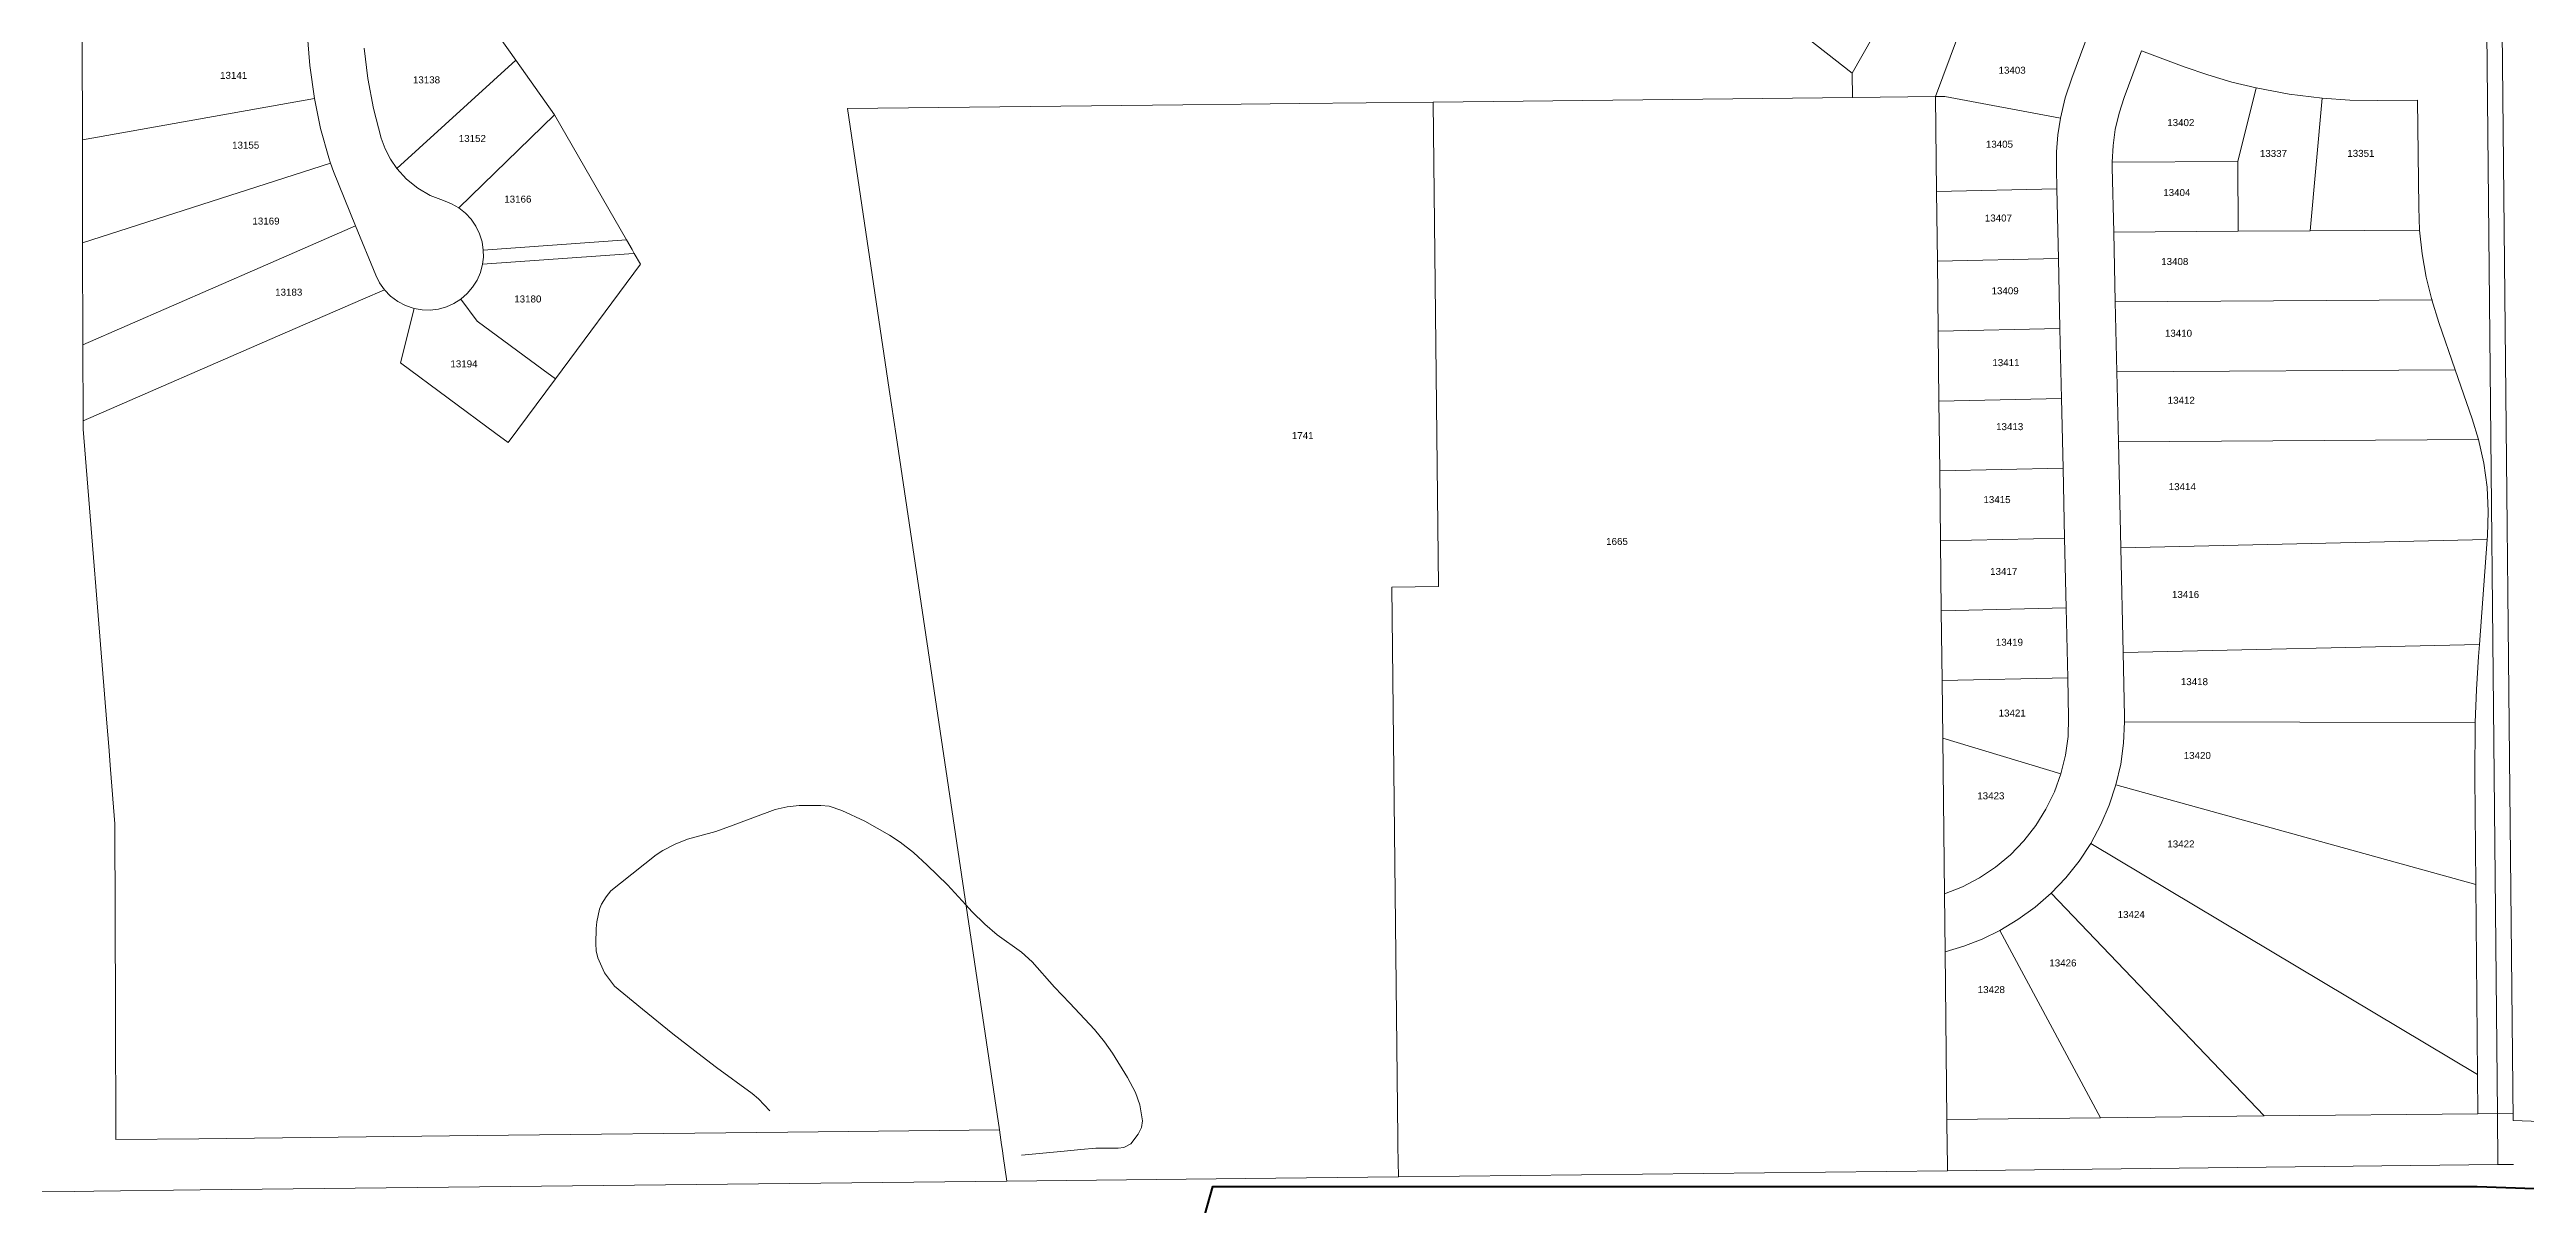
# Model space of a CAD drawing. Header units: feet. Extents: x 865220 to 2866543, y -2240498 to 973965.
# Drawn here: x 2856973 to 2859631, y 968645 to 969886 of the extents above; entities that cross this region are included whole.
import ezdxf
from ezdxf.enums import TextEntityAlignment as Align

# ---------------------------------------------------------------- set-up
doc = ezdxf.new("R2010")
doc.units = ezdxf.units.FT
doc.header["$LTSCALE"] = 0.015
doc.header["$MEASUREMENT"] = 0
doc.layers.add('Dakota County Addresses', color=7, linetype='Continuous')
doc.layers.add('Dakota County Parcels', color=7, linetype='Continuous')
doc.layers.add('WORK BOUNDARY', color=110, linetype='Continuous', lineweight=40)
doc.styles.add('Dimensions 100', font='arial.ttf')

# ---------------------------------------------------------------- blocks, each defined once
blk = doc.blocks.new('ACMAP_ANN_TEMPLATE_Dakota County Addresses')
at = {"layer": 'Dakota County Addresses', "style": 'Dimensions 100'}
blk.add_attdef('DakotaCountyAddress', text='', height=50, dxfattribs=at).set_placement((0, 0), align=Align.CENTER)

msp = doc.modelspace()

# ---------------------------------------------------------------- linework, layer by layer
at = {"layer": 'Dakota County Parcels', "lineweight": 5, "ltscale": 100}
for p, q in [((2859616.5, 968736.3), (2859591.1, 971302.6)), ((2859599.9, 968744), (2859581.6, 970595.7)), ((2858974.2, 969977.9), (2858907.6, 969860.5)), ((2858997, 969835.3), (2859039.8, 969950.4)), ((2858823.9, 969926), (2858907.6, 969860.5)), ((2857456.2, 969899.2), (2857473.6, 969874.5)), ((2859143, 969855.2), (2859161.6, 969905.2)), ((2857008.5, 969894.5), (2857008.7, 969788.9)), ((2857346.1, 969758), (2857473.6, 969874.5)), ((2857473.6, 969874.5), (2857515.2, 969815.6)), ((2859199.2, 969834.3), (2859217.8, 969884.3)), ((2859217.8, 969884.3), (2859263.6, 969867.3)), ((2858907.6, 969860.5), (2858907.8, 969834.3)), ((2859321.2, 969765.7), (2859341, 969844.5)), ((2857008.7, 969788.9), (2857257.6, 969833.1)), ((2858907.8, 969834.3), (2858997, 969835.3)), ((2858997, 969835.3), (2859006.9, 969835.4)), ((2858997, 969835.3), (2858998.1, 969733.5)), ((2859006.9, 969835.4), (2859131, 969812.1)), ((2859398.7, 969691.1), (2859411.9, 969833.5)), ((2859471.3, 969831), (2859514.2, 969831.4)), ((2859514.2, 969831.4), (2859515.3, 969716.2)), ((2857412.5, 969715.9), (2857515.2, 969815.6)), ((2857515.2, 969815.6), (2857592.5, 969681.4)), ((2857008.7, 969788.9), (2857009, 969678.3)), ((2857009, 969678.3), (2857274.9, 969763.7)), ((2857273, 969769.5), (2857274.9, 969763.7)), ((2857274.9, 969763.7), (2857278.2, 969754.8)), ((2859186.5, 969764.8), (2859321.2, 969765.7)), ((2859186.5, 969764.8), (2859186.6, 969759.1)), ((2859321.2, 969765.7), (2859321.7, 969690.7)), ((2857278.2, 969754.8), (2857301.9, 969696.4)), ((2859127.1, 969736.4), (2859126.6, 969757.7)), ((2859188.1, 969689.9), (2859186.6, 969759.1)), ((2858998.1, 969733.5), (2859127.1, 969736.4)), ((2858998.1, 969733.5), (2858999, 969658.5)), ((2859128.7, 969661.4), (2859127.1, 969736.4)), ((2859515.3, 969716.2), (2859516.3, 969691.9)), ((2857301.9, 969696.4), (2857323.4, 969643.5)), ((2859188.1, 969689.9), (2859321.7, 969690.7)), ((2859189.8, 969614.9), (2859188.1, 969689.9)), ((2859321.7, 969690.7), (2859398.7, 969691.1)), ((2859398.7, 969691.1), (2859516.3, 969691.9)), ((2857009, 969678.3), (2857009.3, 969568.8)), ((2857592.5, 969681.4), (2857438.8, 969670.4)), ((2857600.8, 969667), (2857607.4, 969655.5)), ((2858999, 969658.5), (2859128.7, 969661.4)), ((2858999, 969658.5), (2858999.8, 969583.5)), ((2859130.4, 969586.4), (2859128.7, 969661.4)), ((2857607.4, 969655.5), (2857516.3, 969532.3)), ((2857350, 969549.6), (2857364.5, 969607.9)), ((2857432.4, 969594.4), (2857414.8, 969618)), ((2859189.8, 969614.9), (2859529.3, 969617)), ((2859191.5, 969539.9), (2859189.8, 969614.9)), ((2859529.3, 969617), (2859530.3, 969617)), ((2859529.3, 969617), (2859536.8, 969592.8)), ((2858999.8, 969583.5), (2859130.4, 969586.4)), ((2858999.8, 969583.5), (2859000.6, 969508.5)), ((2859132.1, 969511.4), (2859130.4, 969586.4)), ((2859536.8, 969592.8), (2859554.4, 969542.1)), ((2857009.3, 969568.8), (2857009.5, 969487.1)), ((2857516.3, 969532.3), (2857465.7, 969464)), ((2859191.5, 969539.9), (2859554.4, 969542.1)), ((2859193.1, 969464.9), (2859191.5, 969539.9)), ((2859554.4, 969542.1), (2859572.7, 969489.5)), ((2859000.6, 969508.5), (2859132.1, 969511.4)), ((2859000.6, 969508.5), (2859001.4, 969433.5)), ((2859133.8, 969436.5), (2859132.1, 969511.4)), ((2857009.5, 969487.1), (2857009.6, 969478.5)), ((2859579.5, 969467.3), (2859572.7, 969489.5)), ((2859193.1, 969464.9), (2859579.5, 969467.3)), ((2859195.7, 969351), (2859193.1, 969464.9)), ((2859001.4, 969433.5), (2859133.8, 969436.5)), ((2859001.4, 969433.5), (2859002.3, 969358.5)), ((2859135.4, 969361.5), (2859133.8, 969436.5)), ((2859002.3, 969358.5), (2859135.4, 969361.5)), ((2859002.3, 969358.5), (2859003.1, 969283.5)), ((2859137.1, 969286.5), (2859135.4, 969361.5)), ((2859588.8, 969359.8), (2859195.7, 969351)), ((2859198.2, 969238.6), (2859195.7, 969351)), ((2859580.5, 969247.1), (2859588.8, 969359.8)), ((2859588.8, 969359.8), (2859589.1, 969363.8)), ((2858413.6, 969308.9), (2858463.6, 969309.4)), ((2858420.1, 968717.5), (2858413.6, 969308.9)), ((2859003.1, 969283.5), (2859137.1, 969286.5)), ((2859138.8, 969211.5), (2859137.1, 969286.5)), ((2859003.1, 969283.5), (2859003.9, 969208.5)), ((2859580.5, 969247.1), (2859198.2, 969238.6)), ((2859199.7, 969170.4), (2859198.2, 969238.6)), ((2859579.5, 969234.5), (2859580.5, 969247.1)), ((2859003.9, 969208.5), (2859138.8, 969211.5)), ((2859003.9, 969208.5), (2859004.6, 969146.7)), ((2859139.7, 969169), (2859138.8, 969211.5)), ((2859199.8, 969164.2), (2859199.7, 969170.4)), ((2859575.9, 969163.6), (2859199.8, 969164.2)), ((2859575.9, 969163.6), (2859575.4, 969105.4)), ((2859004.6, 969146.7), (2859006.5, 968979.7)), ((2859004.6, 969146.7), (2859131.5, 969108.5)), ((2859576.5, 968989.5), (2859575.4, 969105.4)), ((2857764.8, 969073.1), (2857752.1, 969070)), ((2857777.9, 969074.4), (2857764.8, 969073.1)), ((2857800.9, 969074.6), (2857777.9, 969074.4)), ((2857810, 969073.7), (2857800.9, 969074.6)), ((2857823.4, 969069), (2857810, 969073.7)), ((2859576.5, 968989.5), (2859190.5, 969096.6)), ((2857688.4, 969046.7), (2857658.1, 969038.3)), ((2857706.9, 969053.4), (2857688.4, 969046.7)), ((2857752.1, 969070), (2857706.9, 969053.4)), ((2857848.1, 969057.6), (2857823.4, 969069)), ((2857874.6, 969042.7), (2857848.1, 969057.6)), ((2857624.3, 969021.6), (2857586, 968991.2)), ((2857631.3, 969026.1), (2857624.3, 969021.6)), ((2857644.7, 969033.1), (2857631.3, 969026.1)), ((2857658.1, 969038.3), (2857644.7, 969033.1)), ((2857886.2, 969035.2), (2857874.6, 969042.7)), ((2857900.4, 969024.1), (2857886.2, 969035.2)), ((2857915.2, 969010.4), (2857900.4, 969024.1)), ((2859578.5, 968785.6), (2859163.6, 969033.8)), ((2857936.8, 968989.3), (2857915.2, 969010.4)), ((2857565.7, 968968.5), (2857563.6, 968963.2)), ((2857570.5, 968976.4), (2857565.7, 968968.5)), ((2857575.8, 968982.8), (2857570.5, 968976.4)), ((2857586, 968991.2), (2857575.8, 968982.8)), ((2859349.7, 968741.2), (2859121, 968980.4)), ((2859578.5, 968785.6), (2859576.5, 968989.5)), ((2857559.8, 968942.3), (2857559.5, 968926.5)), ((2857560.7, 968949.6), (2857559.8, 968942.3)), ((2857563.6, 968963.2), (2857560.7, 968949.6)), ((2857976.8, 968947.2), (2857963.5, 968960.2)), ((2857990.2, 968935.8), (2857976.8, 968947.2)), ((2859174.1, 968739.3), (2859065.8, 968940.2)), ((2857559.5, 968926.5), (2857560.1, 968918.5)), ((2857560.1, 968918.5), (2857561.7, 968910.8)), ((2858016.3, 968917.2), (2857990.2, 968935.8)), ((2858027.7, 968906.6), (2858016.3, 968917.2)), ((2859007.1, 968917.5), (2859009.1, 968737.4)), ((2857561.7, 968910.8), (2857568.8, 968894.7)), ((2857568.8, 968894.7), (2857579.7, 968880.7)), ((2858051.6, 968879.5), (2858027.7, 968906.6)), ((2857579.7, 968880.7), (2857609.7, 968855.8)), ((2858068.2, 968862.2), (2858051.6, 968879.5)), ((2858094.6, 968834.2), (2858068.2, 968862.2)), ((2857609.7, 968855.8), (2857642.1, 968829.5)), ((2858105.4, 968820.8), (2858094.6, 968834.2)), ((2857642.1, 968829.5), (2857673.7, 968805)), ((2858113.9, 968808.6), (2858105.4, 968820.8)), ((2858129.9, 968782.6), (2858113.9, 968808.6)), ((2857673.7, 968805), (2857688.9, 968793.1)), ((2857688.9, 968793.1), (2857727.3, 968765.5)), ((2858138.5, 968766.3), (2858129.9, 968782.6)), ((2859578.9, 968743.7), (2859578.5, 968785.6)), ((2857727.3, 968765.5), (2857734, 968759.5)), ((2857734, 968759.5), (2857746.1, 968746.7)), ((2858143.1, 968753.1), (2858138.5, 968766.3)), ((2858141.6, 968721.8), (2858145.1, 968728.7)), ((2858146, 968736.1), (2858143.1, 968753.1)), ((2858145.1, 968728.7), (2858146, 968736.1)), ((2859009.1, 968737.4), (2859174.1, 968739.3)), ((2859009.1, 968737.5), (2859009.2, 968728.2)), ((2859174.1, 968739.3), (2859349.7, 968741.2)), ((2859349.7, 968741.2), (2859578.9, 968743.7)), ((2859578.9, 968743.7), (2859599.9, 968744)), ((2859599.9, 968744), (2859616.4, 968744.2)), ((2859599.9, 968744), (2859600.4, 968689)), ((2857992.5, 968726.3), (2857994.9, 968710.3)), ((2858016.3, 968699.2), (2858061.9, 968703.5)), ((2858096, 968706.7), (2858120, 968706.5)), ((2858120, 968706.5), (2858126.2, 968707.5)), ((2858126.2, 968707.5), (2858133.6, 968711.5)), ((2858133.6, 968711.5), (2858141.6, 968721.8)), ((2858420.6, 968676), (2859009.7, 968682.5)), ((2859009.7, 968682.5), (2859600.4, 968689)), ((2859600.4, 968689), (2859617, 968689.2))]:
    msp.add_line(p, q, dxfattribs=at)
for points in [[(2857249.9, 969904.2), (2857252.6, 969868.5), (2857257.6, 969833.1)], [(2857311, 969887.3), (2857314.9, 969854.7), (2857321, 969822.4), (2857329.3, 969790.6)], [(2859143, 969855.2), (2859136.1, 969833.9), (2859131, 969812.1)], [(2859263.6, 969867.3), (2859289, 969858.5), (2859314.8, 969850.9), (2859341, 969844.5)], [(2859341, 969844.5), (2859376.3, 969837.9), (2859411.9, 969833.5)], [(2857257.6, 969833.1), (2857264.3, 969801.1), (2857273, 969769.5)], [(2857829.6, 969822.4), (2858189.5, 969826.4), (2858251.8, 969827), (2858314.2, 969827.7), (2858457.9, 969829.3), (2858907.9, 969834.3)], [(2857829.6, 969822.4), (2857874.4, 969521), (2857881.7, 969471.6), (2857992.6, 968726.2)], [(2858463.6, 969309.4), (2858457.9, 969829.3), (2858457.9, 969829.3)], [(2859199.2, 969834.3), (2859193.8, 969817.4), (2859189.8, 969800.1), (2859187.4, 969782.6), (2859186.5, 969764.8)], [(2859411.9, 969833.5), (2859441.6, 969831.5), (2859471.3, 969831)], [(2857329.3, 969790.6), (2857333.5, 969779.1), (2857339.2, 969768.1), (2857346.1, 969758)], [(2859131, 969812.1), (2859128.3, 969794.1), (2859126.8, 969775.9), (2859126.6, 969757.7)], [(2857346.1, 969758), (2857356.5, 969746.6), (2857368.5, 969736.9), (2857381.9, 969729.2), (2857396.3, 969723.6)], [(2857412.5, 969715.9), (2857404.7, 969720.3), (2857396.3, 969723.6)], [(2857438.8, 969670.4), (2857437.5, 969679.4), (2857434.9, 969688), (2857430.9, 969696.2), (2857425.8, 969703.7), (2857419.6, 969710.3), (2857412.5, 969715.9)], [(2857009.3, 969568.8), (2857199.6, 969651.8), (2857301.9, 969696.4)], [(2859516.3, 969691.9), (2859519, 969666.6), (2859523.3, 969641.6), (2859529.3, 969617)], [(2857438, 969655.3), (2857438.9, 969662.8), (2857438.8, 969670.4)], [(2857600.8, 969667), (2857595.1, 969666.6), (2857438, 969655.3)], [(2857592.5, 969681.4), (2857598.4, 969671.1), (2857600.8, 969667)], [(2857323.4, 969643.5), (2857327.5, 969635.4), (2857332.7, 969628)], [(2857414.8, 969618), (2857421.6, 969623.9), (2857427.4, 969630.7), (2857432.2, 969638.4), (2857435.7, 969646.6), (2857438, 969655.3)], [(2857009.5, 969487.1), (2857218, 969578), (2857309.7, 969618), (2857332.7, 969628)], [(2857332.7, 969628), (2857339.3, 969621.1), (2857347, 969615.4), (2857355.4, 969610.9), (2857364.5, 969607.9)], [(2857364.5, 969607.9), (2857373.2, 969606.4), (2857382, 969606.2), (2857390.8, 969607.3), (2857399.3, 969609.7), (2857407.4, 969613.3), (2857414.8, 969618)], [(2857432.4, 969594.4), (2857503, 969542.1), (2857503, 969542.1), (2857516.3, 969532.3)], [(2857350, 969549.6), (2857452.4, 969473.8), (2857465.7, 969464)], [(2857009.6, 969478.5), (2857035, 969162.9), (2857037, 969137.9), (2857039, 969112.9), (2857043.7, 969054.6)], [(2859589.1, 969363.8), (2859590, 969389.9), (2859588.6, 969416), (2859585.1, 969441.8), (2859579.5, 969467.3)], [(2859579.5, 969234.5), (2859577.3, 969199), (2859575.9, 969163.6)], [(2859131.5, 969108.5), (2859136.3, 969128.4), (2859139.1, 969148.6), (2859139.7, 969169)], [(2859190.5, 969096.6), (2859195.6, 969118.8), (2859198.7, 969141.4), (2859199.8, 969164.2)], [(2859006.5, 968979.7), (2859025.7, 968987.3), (2859044.1, 968996.9), (2859061.3, 969008.4), (2859077.3, 969021.6), (2859091.7, 969036.5), (2859104.5, 969052.8), (2859115.4, 969070.4), (2859124.5, 969089), (2859131.5, 969108.5)], [(2859163.6, 969033.8), (2859174.4, 969053.9), (2859183.4, 969074.9), (2859190.5, 969096.6)], [(2857043.7, 969054.6), (2857044.2, 968854.8), (2857044.6, 968715.8)], [(2859121, 968980.4), (2859136.8, 968996.9), (2859151, 969014.7), (2859163.6, 969033.8)], [(2857963.5, 968960.2), (2857956.6, 968967.8), (2857936.8, 968989.3)], [(2859006.5, 968979.7), (2859006.8, 968948.4), (2859007.1, 968917.5)], [(2859065.8, 968940.2), (2859085.3, 968952), (2859103.8, 968965.4), (2859121, 968980.4)], [(2859007.1, 968917.5), (2859027.3, 968923.4), (2859046.9, 968931), (2859065.8, 968940.2)], [(2859009.2, 968728.2), (2859009.4, 968715.5), (2859009.7, 968682.5)], [(2859751.1, 968729.7), (2859683.9, 968733.8), (2859616.5, 968736.3)], [(2857044.6, 968715.8), (2857133.8, 968716.8), (2857432.5, 968720.1), (2857765.4, 968723.7), (2857992.6, 968726.2)], [(2857994.9, 968710.3), (2857995.8, 968704.3), (2857996.7, 968698.2), (2858000.7, 968671.4)], [(2858061.9, 968703.5), (2858079.8, 968705.2), (2858096, 968706.7)], [(2858420.6, 968676), (2858420.2, 968709), (2858420.1, 968717.5)], [(2858000.7, 968671.4), (2858289.3, 968674.5), (2858420.6, 968676)], [(2856961.7, 968659.9), (2857000.1, 968660.3), (2857021.1, 968660.6)], [(2857021.1, 968660.6), (2857135, 968661.8), (2858000.7, 968671.4)]]:
    msp.add_lwpolyline(points, dxfattribs=at)
at = {"layer": 'WORK BOUNDARY', "ltscale": 50, "flags": 128}
msp.add_lwpolyline([(2858210.1, 968624.8), (2858221.4, 968665.6), (2859578.2, 968665.6), (2860173.2, 968644.9)], dxfattribs=at)

# ---------------------------------------------------------------- block references
at = {"layer": 'Dakota County Addresses', "lineweight": 5, "ltscale": 100, "xscale": 0.15, "yscale": 0.15, "zscale": 0.15}
for p, values in [((2857171, 969854.3), {'DakotaCountyAddress': '13141'}), ((2857377.9, 969849.5), {'DakotaCountyAddress': '13138'}), ((2859079.1, 969859.8), {'DakotaCountyAddress': '13403'}), ((2857427.1, 969786.6), {'DakotaCountyAddress': '13152'}), ((2859260.1, 969803.6), {'DakotaCountyAddress': '13402'}), ((2857183.9, 969779.4), {'DakotaCountyAddress': '13155'}), ((2859065.5, 969780.4), {'DakotaCountyAddress': '13405'}), ((2859359.5, 969770.5), {'DakotaCountyAddress': '13337'}), ((2859453.3, 969770.6), {'DakotaCountyAddress': '13351'}), ((2857475.9, 969721.5), {'DakotaCountyAddress': '13166'}), ((2859255.8, 969728.5), {'DakotaCountyAddress': '13404'}), ((2857205.7, 969697.9), {'DakotaCountyAddress': '13169'}), ((2859064.4, 969701.2), {'DakotaCountyAddress': '13407'}), ((2859253.6, 969654.5), {'DakotaCountyAddress': '13408'}), ((2857230.1, 969621.6), {'DakotaCountyAddress': '13183'}), ((2857486.6, 969614.3), {'DakotaCountyAddress': '13180'}), ((2859071.6, 969623.1), {'DakotaCountyAddress': '13409'}), ((2859257.6, 969577.5), {'DakotaCountyAddress': '13410'}), ((2857418.1, 969544.7), {'DakotaCountyAddress': '13194'}), ((2859072.5, 969546), {'DakotaCountyAddress': '13411'}), ((2859260.6, 969505.6), {'DakotaCountyAddress': '13412'}), ((2858318, 969467.7), {'DakotaCountyAddress': '1741'}), ((2859076.5, 969477.3), {'DakotaCountyAddress': '13413'}), ((2859261.7, 969412.9), {'DakotaCountyAddress': '13414'}), ((2859062.9, 969399), {'DakotaCountyAddress': '13415'}), ((2858655.2, 969354.1), {'DakotaCountyAddress': '1665'}), ((2859070.1, 969321.9), {'DakotaCountyAddress': '13417'}), ((2859265.2, 969297.2), {'DakotaCountyAddress': '13416'}), ((2859076.2, 969245.9), {'DakotaCountyAddress': '13419'}), ((2859274.7, 969203.6), {'DakotaCountyAddress': '13418'}), ((2859079.2, 969169.9), {'DakotaCountyAddress': '13421'}), ((2859277.8, 969124.4), {'DakotaCountyAddress': '13420'}), ((2859056.3, 969081.1), {'DakotaCountyAddress': '13423'}), ((2859260.2, 969029.4), {'DakotaCountyAddress': '13422'}), ((2859206.9, 968953.7), {'DakotaCountyAddress': '13424'}), ((2859133.6, 968901.7), {'DakotaCountyAddress': '13426'}), ((2859056.8, 968873.1), {'DakotaCountyAddress': '13428'})]:
    msp.add_blockref('ACMAP_ANN_TEMPLATE_Dakota County Addresses', p, dxfattribs=at).add_auto_attribs(values)

doc.saveas('drawing.dxf')
